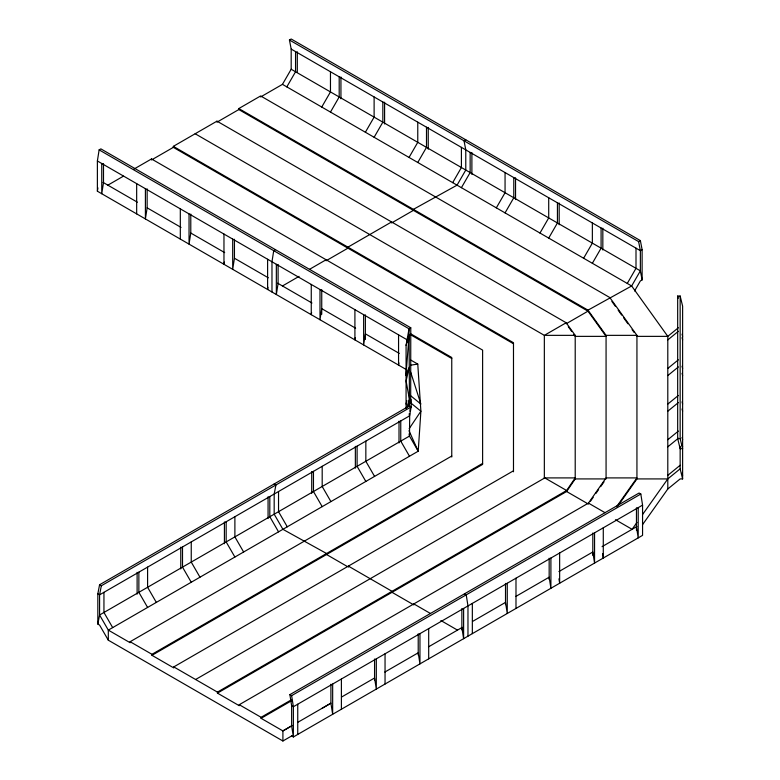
<?xml version="1.0" encoding="UTF-8"?>
<svg xmlns="http://www.w3.org/2000/svg" width="780" height="780" viewBox="0 0 780 780"><rect width="100%" height="100%" fill="white"/><g stroke="black" fill="none" stroke-linecap="round" stroke-linejoin="round"><path stroke-width="1.17" d="M292.12 735.676L282.906 741L108.313 640.195L108.313 630.123L418.216 451.201L409.49 436.078L409.705 413.556M409.919 411.197L410.144 408.837M410.68 402.938L410.777 327.795L100.873 148.873L99.128 149.877L97.383 160.972L97.383 191.207L406.322 369.574M408.661 406.555L409.451 399.399L406.078 380.962L409.256 367.322L406.078 373.834L409.071 335.244L411.011 335.244M97.383 191.207L97.909 187.882M147.147 188.867L147.147 207.841L145.402 218.926L145.402 188.692M190.788 214.071L190.788 233.044L189.043 244.13L189.043 213.886M224.318 262.07L223.967 264.293L223.967 234.049M234.439 239.265L234.439 258.238L232.694 269.334L232.694 239.089M267.959 287.274L267.608 289.487L267.608 259.252M311.61 312.478L311.259 314.691L311.259 284.447M355.261 337.672L354.91 339.895L354.91 309.65M398.911 362.875L398.56 365.089L398.56 334.854M406.078 408.827L406.078 345.325L409.032 328.799L410.777 327.795M97.832 593.833L99.577 584.756L409.49 405.834L411.235 406.848L409.49 415.915L99.577 594.838L97.832 593.833L97.832 624.068L99.577 625.082L108.313 640.195M406.448 408.359L409.451 399.399L411.011 399.399L411.235 406.848L101.332 585.77L99.577 594.838L99.577 615.001L97.832 624.068M406.799 372.304L406.078 375.57L406.897 372.206M406.078 404.079L406.897 400.715M406.078 345.325L409.071 335.244L407.287 339.895L407.287 342.313M260.627 96.964L282.457 84.357L291.184 69.244L291.184 49.082L289.439 40.004L291.184 39L640.37 240.601L642.115 249.678L642.115 279.913L640.37 280.927L634.55 290.998M286.816 86.882L295.552 71.76L295.552 51.597M321.74 107.045L330.466 91.923L330.466 71.76M330.466 112.086L339.193 96.964L339.193 76.801M365.381 132.239L374.117 117.117L374.117 96.964M374.117 137.28L382.844 122.158L382.844 102.005M409.032 157.443L417.768 142.321L417.768 122.158M417.768 162.484L426.494 147.361L426.494 127.199M452.683 182.647L461.409 167.524L461.409 147.361M461.409 187.678L470.145 172.565L470.145 152.402M496.334 207.841L505.06 192.719L505.06 172.565M505.06 212.881L513.786 197.759L513.786 177.606M539.984 233.044L548.71 217.922L548.71 197.759M548.71 238.085L557.437 222.963L557.437 202.8M583.625 258.238L592.361 243.126L592.361 222.963M592.361 263.279L601.087 248.167L601.087 228.004M627.276 283.442L636.002 268.32L636.002 248.167M409.188 428.668L420.888 411.206L417.768 364.084L410.972 360.165M513.484 343.746L173.335 147.361L173.335 146.357L216.976 121.154L566.173 322.754L575.211 335.351L575.211 478.92L566.621 491.517L217.435 693.118L217.435 692.114L566.621 490.513L575.211 477.906L544.342 477.906L544.342 335.351L195.156 133.751M590.48 501.208L593.19 497.338M595.9 493.457L598.611 489.577M600.649 486.671L604.042 481.825M616.58 506.756L636.938 477.906L606.07 477.906L588.442 503.11L239.255 704.71L239.255 705.715L217.435 693.118M617.984 505.772L636.938 478.92L636.938 335.351L609.814 297.55L260.627 95.95L238.807 108.556L238.807 109.561L587.993 311.161L606.07 336.365L575.211 336.365L573.817 334.425M636.997 522.405L632.092 529.318L615.469 519.714M642.593 514.498L667.797 478.92L680.15 468.839L680.15 446.267M642.593 524.579L667.797 489.002L680.15 478.92L682.617 478.92L682.617 306.121L680.15 296.039L677.674 296.039L677.674 438.594L680.15 448.675L682.617 448.675L680.15 438.594L680.15 296.039M678.385 327.727L667.797 336.365L636.938 336.365M667.797 339.924L678.385 331.285M667.797 368.443L678.385 359.794M667.797 375.57L678.385 366.922M667.797 404.079L678.385 395.44M667.797 411.206L678.385 402.568M667.797 439.715L678.385 431.077M667.797 446.842L678.385 438.204M667.797 475.351L680.15 465.27M133.838 169.153L151.505 158.954L482.615 350.113L482.615 464.412L151.964 655.317L151.964 654.313L482.615 463.408M107.864 185.162L123.445 176.163M173.335 147.361L151.505 159.958L151.505 158.954M238.807 109.561L216.976 122.158L216.976 121.154M275.467 249.678L273.721 250.682L271.976 261.768L271.976 292.012M465.777 139.805L464.032 140.809L465.777 149.877L465.777 170.04L457.051 185.162L413.4 209.352L413.4 210.366L391.579 222.963L391.579 221.959L347.929 247.153L347.929 248.167L326.098 260.764M309.475 269.353L326.098 259.76M282.457 285.968L299.081 276.364M289.439 40.004L638.625 241.615L640.37 240.601M642.115 249.678L640.37 250.682L291.184 49.082M409.168 433.933L409.49 436.078L99.577 615.001L108.313 630.123L130.133 642.72L130.133 641.716L451.756 456.027M151.964 655.317L173.784 667.924L173.784 666.91L513.484 470.788M195.605 679.507L544.801 477.906M289.887 694.629L291.632 695.643L293.377 706.729L293.377 736.963L291.632 725.878L291.632 705.715L289.887 694.629L639.073 493.028L640.819 494.032L642.564 505.128L642.564 535.363L293.377 736.963L291.632 735.959M291.632 695.643L640.819 494.032M239.255 704.71L261.085 717.308L291.584 699.699M261.085 717.308L261.085 718.322L291.584 700.713M642.564 505.128L293.377 706.729L291.632 705.715M292.12 725.595L282.906 730.918L282.906 741M322.189 708.24L330.915 703.199L330.915 684.226M292.402 725.439L282.906 730.918L261.085 718.322M297.541 722.475L330.915 703.199L332.66 714.285L332.66 684.05M341.698 696.969L374.566 677.995L376.311 689.091L376.311 658.846M384.832 672.067L418.216 652.801L419.962 663.887L419.962 633.643M428.483 646.874L462.345 627.315M472.651 621.377L505.508 602.394L507.263 613.49L507.263 583.245M515.785 596.466L549.159 577.2L550.904 588.286L550.904 558.041M558.919 571.565L592.81 551.996L594.555 563.082L594.555 532.847M602.053 546.663L636.938 526.519M410.845 365.137L417.768 364.084M575.211 335.351L544.342 335.351L566.173 322.754L566.173 323.758L587.993 311.161L587.993 310.157L238.807 108.556M638.625 241.615L640.37 250.682L640.37 270.845L631.644 285.968L587.993 310.157L606.07 335.351L636.938 335.351M677.674 438.594L680.15 438.594M575.211 478.92L606.07 478.92L606.07 335.351M636.938 478.92L667.797 478.92M291.184 69.244L640.37 270.845L642.115 279.913M282.457 84.357L631.644 285.968L667.797 336.365L667.797 489.002M173.335 146.357L513.484 342.732L513.484 471.793M99.128 149.877L409.032 328.799L409.49 405.834M410.67 333.781L451.756 357.494L451.756 457.031M410.67 334.786L451.756 358.507M97.383 160.972L407.287 339.895M103.009 182.364L137.387 202.205M147.147 207.841L181.038 227.409M190.788 233.044L224.679 252.613M234.439 258.238L268.33 277.807M277.602 283.16L311.981 303.01M355.631 328.214L321.74 308.646L319.995 319.732L319.995 289.487M399.282 353.408L365.381 333.84L363.636 344.935L363.636 314.691M544.342 477.652L566.621 490.513L566.621 491.517L588.442 504.114L588.442 503.11L605.075 512.713M274.18 483.961L275.925 484.965L274.18 494.032L274.18 514.196L282.906 529.318L326.557 553.508L326.557 554.521L347.334 566.514M464.48 593.833L466.226 594.838L467.971 605.923L467.971 636.168M413.848 603.915L430.482 613.509M413.848 604.919L392.028 592.322L392.028 591.308L348.377 566.114L348.377 567.118M440.875 620.519L457.499 630.123M99.577 584.756L101.332 585.77M130.133 641.716L151.964 654.313M173.784 666.91L217.435 692.114M410.309 395.44L420.888 404.079L410.719 372.294M410.309 402.568L420.888 411.206L418.216 451.201L409.022 430.716M611.9 301.47L615.381 306.316M618.16 310.196L621.64 315.042M623.727 317.947L627.9 323.758M632.073 329.579L634.159 332.485M568.259 326.674L571.73 331.519M409.49 456.241L400.754 441.119L400.754 420.956M374.566 476.395L365.84 461.273L365.84 441.119M365.84 481.435L357.103 466.313L357.103 446.16M330.915 501.599L322.189 486.476L322.189 466.313M322.189 506.639L313.462 491.517L313.462 471.354M287.274 526.802L278.538 511.68L278.538 491.517M278.538 531.833L269.812 516.721L269.812 496.558M243.623 551.996L234.887 536.874L234.887 516.721M234.887 557.037L226.161 541.915L226.161 521.761M199.972 577.2L191.246 562.078L191.246 541.915M191.246 582.241L182.51 567.118L182.51 546.956M156.322 602.394L147.595 587.282L147.595 567.118M147.595 607.435L138.869 592.322L138.869 572.159M112.671 627.598L103.945 612.475L103.945 592.322M677.674 296.039L678.23 298.282M682.071 334.123L682.617 336.365M682.071 337.691L682.617 339.924M682.071 366.2L682.617 368.443M682.071 373.327L682.617 375.57M682.071 401.837L682.617 404.079M682.071 408.964L682.617 411.206M682.071 437.473L682.617 439.715M682.071 444.6L682.617 446.842M682.071 473.109L682.617 475.351M680.15 468.839L682.617 478.92M636.46 526.802L638.206 537.888L638.206 507.643M602.589 553.615L603.281 558.041L603.281 527.807M558.938 578.809L559.64 583.245L559.64 553.01M461.867 627.598L463.613 638.683L463.613 608.449M409.168 413.77L409.49 415.915M636.46 507.819L636.46 530.156M602.833 228.199L602.833 249.98M592.81 533.023L592.81 555.36M559.182 203.005L559.182 224.776M549.159 558.226L549.159 579.442M515.99 578.204L515.99 608.449M515.541 177.801L515.541 199.573M505.508 583.42L505.508 604.636M472.339 603.408L472.339 633.643M471.89 152.607L471.89 174.379M461.867 608.624L461.867 629.84M428.688 628.602L428.688 658.846M428.24 127.403L428.24 149.175M418.216 633.828L418.216 655.034M399.009 421.161L399.009 442.933M385.047 653.806L385.047 684.05M384.589 102.199L384.589 123.971M374.566 659.022L374.566 680.238M365.381 314.866L365.381 339.446M355.358 446.355L355.358 468.127M341.396 679.009L341.396 709.244M340.938 77.005L340.938 98.777M321.74 289.673L321.74 314.243M311.717 471.559L311.717 493.331M297.745 704.203L297.745 734.448M297.297 51.802L297.297 72.364M278.09 264.469L278.09 283.442L276.344 294.528L276.344 264.293M268.067 496.762L268.067 518.534M224.416 521.957L224.416 543.728M180.765 547.16L180.765 568.932M180.316 208.845L180.316 239.089M137.114 572.364L137.114 594.136M136.666 183.651L136.666 213.886M103.496 163.663L103.496 182.637L101.751 193.732L101.751 163.488"/></g></svg>
